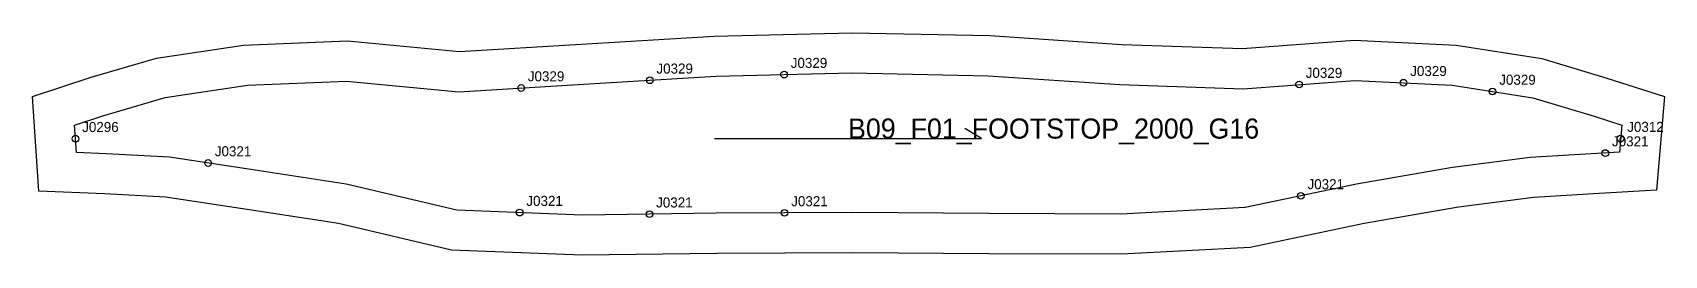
# Model space of a CAD drawing. Header units: millimetres. Extents: x -13 to 476, y -39 to 28.
import ezdxf

# ---------------------------------------------------------------- set-up
doc = ezdxf.new("R2010")
doc.units = ezdxf.units.MM
for name, color, linetype in [('CUT', 1, 'Continuous'), ('GRAIN', 3, 'Continuous'), ('LABEL', 7, 'Continuous'), ('NOTCH', 2, 'Continuous'), ('SEW', 5, 'Continuous')]:
    doc.layers.add(name, color=color, linetype=linetype)

msp = doc.modelspace()

# ---------------------------------------------------------------- linework, layer by layer
at = {"layer": 'CUT'}
msp.add_lwpolyline([(-12.57, 8.51), (4.94, 14.25), (24.53, 19.92), (50.56, 23.89), (81.73, 25.15), (115.2, 21.97), (151.65, 24.15), (191.48, 26.53), (232.76, 27.57), (274.04, 26.71), (313.54, 24.06), (349.61, 22.85), (383.11, 25.35), (413.65, 23.88), (439.25, 19.84), (458.43, 14.07), (475.93, 8.56), (473.54, -19.5), (454.75, -20.59), (436.85, -21.64), (414.29, -24.58), (386.04, -29.46), (351.96, -36.61), (313.46, -38.58), (273.65, -38.47), (232.93, -38.14), (192.22, -38.36), (151.92, -38.91), (112.79, -37.36), (79, -29.43), (49.69, -24.95), (27.24, -21.55), (8.91, -20.6), (-10.76, -19.71), (-12.57, 8.51)], close=True, dxfattribs=at)
at = {"layer": 'GRAIN'}
for p, q in [((191.54, -4.06), (271.54, -4.06)), ((271.54, -4.06), (266.54, -1.06))]:
    msp.add_line(p, q, dxfattribs=at)
at = {"layer": 'NOTCH'}
for centre in [(212.39, 15.05), (133.68, 11.05), (172.18, 13.36), (366.56, 12.08), (397.85, 12.63), (424.5, 10.02), (0.26, -4.1), (462.81, -4.06), (458.26, -8.37), (39.97, -11.34), (367.1, -21.17), (133.24, -26.16), (172.09, -26.63), (212.53, -26.25)]:
    msp.add_circle(centre, 1, dxfattribs=at)
at = {"layer": 'SEW'}
msp.add_lwpolyline([(0, 0), (8.48, 2.78), (27.11, 8.18), (51.71, 11.93), (81.4, 13.13), (114.99, 9.93), (152.36, 12.17), (191.99, 14.54), (232.79, 15.56), (273.52, 14.72), (312.93, 12.07), (349.85, 10.83), (383.27, 13.33), (412.43, 11.92), (436.57, 8.11), (454.9, 2.6), (463.16, 0), (462.46, -8.12), (454.05, -8.61), (435.72, -9.68), (412.49, -12.72), (383.78, -17.67), (350.42, -24.67), (313.17, -26.58), (273.72, -26.47), (232.94, -26.14), (192.11, -26.36), (152.08, -26.9), (114.41, -25.41), (81.28, -17.64), (51.5, -13.08), (28.45, -9.59), (9.49, -8.62), (0.53, -8.21)], close=True, dxfattribs=at)

# ---------------------------------------------------------------- texts
at = {"layer": 'LABEL'}
for s, height, p in [('J0329', 3, (214.39, 17.05)), ('J0329', 3, (135.68, 13.05)), ('J0329', 3, (174.18, 15.36)), ('J0329', 3, (368.56, 14.08)), ('J0329', 3, (399.85, 14.63)), ('J0329', 3, (426.5, 12.02)), ('J0296', 3, (2.26, -2.1)), ('B09_F01_FOOTSTOP_2000_G16', 6, (231.54, -4.06)), ('J0312', 3, (464.81, -2.06)), ('J0321', 3, (460.26, -6.37)), ('J0321', 3, (41.97, -9.34)), ('J0321', 3, (369.1, -19.17)), ('J0321', 3, (135.24, -24.16)), ('J0321', 3, (174.09, -24.63)), ('J0321', 3, (214.53, -24.25))]:
    msp.add_text(s, height=height, dxfattribs=at).set_placement(p)

doc.saveas('drawing.dxf')
